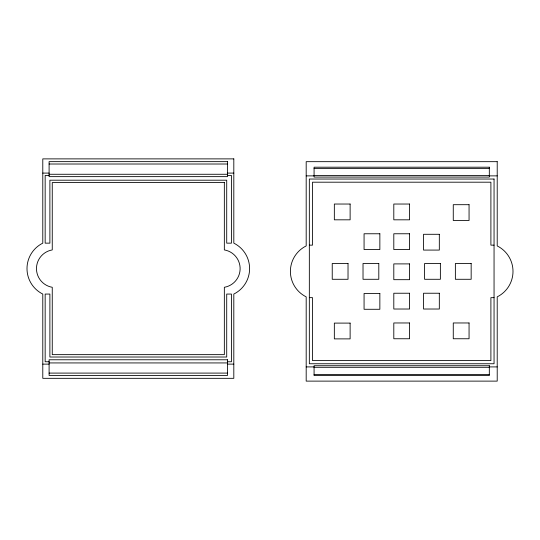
<?xml version="1.0" encoding="UTF-8"?>
<svg xmlns="http://www.w3.org/2000/svg" width="540" height="540" viewBox="0 0 540 540"><rect width="100%" height="100%" fill="white"/><g stroke="black" fill="none" stroke-linecap="round" stroke-linejoin="round"><path stroke-width="0.81" d="M49.099 164.012L227.502 164.012M314.078 168.379L489.321 168.379M42.788 173.09L49.099 173.09M227.502 173.09L233.813 173.09M49.099 174.272L227.502 174.272M49.099 175.46L45.158 175.46L45.158 243.149L49.889 243.149L49.889 180.198L226.712 180.198L226.712 243.149L231.451 243.149L231.451 175.46L227.502 175.46M314.078 175.487L489.321 175.487M306.187 175.878L314.078 175.878M489.321 175.878L497.212 175.878M309.339 245.147L312.498 245.147L312.498 182.196L490.901 182.196L490.901 245.147L494.053 245.147M309.339 297.641L312.498 297.641L312.498 360.592L490.901 360.592L490.901 297.641L494.053 297.641M49.099 361.753L45.158 361.753L45.158 294.064L49.889 294.064L49.889 357.014L226.712 357.014L226.712 294.064L231.451 294.064L231.451 361.753L227.502 361.753M49.099 362.934L227.502 362.934M42.788 364.122L49.099 364.122M227.502 364.122L233.813 364.122M306.187 366.91L314.078 366.91M489.321 366.91L497.212 366.91M314.078 367.301L489.321 367.301M49.099 373.093L227.502 373.093M314.078 374.409L489.321 374.409M233.813 158.882L42.788 158.882L42.788 243.149A28.418 28.418 0 0 0 42.788 294.064L42.788 378.331L233.813 378.331L233.813 294.064A28.418 28.418 0 0 0 233.813 243.149L233.813 158.882M227.502 161.642L49.099 161.642L49.099 176.641L227.502 176.641L227.502 161.642M497.212 161.669L306.187 161.669L306.187 245.936A28.418 28.418 0 0 0 306.187 296.851L306.187 381.119L497.212 381.119L497.212 296.851A28.418 28.418 0 0 0 497.212 245.936L497.212 161.669M489.321 167.197L314.078 167.197L314.078 177.066L489.321 177.066L489.321 167.197M494.053 179.037L309.339 179.037L309.339 363.751L494.053 363.751L494.053 179.037M224.343 182.56L52.259 182.56L52.259 249.925A18.947 18.947 0 0 0 52.259 287.287L52.259 354.645L224.343 354.645L224.343 287.287A18.947 18.947 0 0 0 224.343 249.925L224.343 182.56M350.123 204.032L334.341 204.032L334.341 219.821L350.123 219.821L350.123 204.032M409.59 204.032L393.802 204.032L393.802 219.821L409.59 219.821L409.59 204.032M469.058 204.694L453.269 204.694L453.269 220.482L469.058 220.482L469.058 204.694M379.856 233.766L364.068 233.766L364.068 249.554L379.856 249.554L379.856 233.766M409.59 233.766L393.802 233.766L393.802 249.554L409.59 249.554L409.59 233.766M439.324 234.293L423.536 234.293L423.536 250.081L439.324 250.081L439.324 234.293M348.023 263.5L332.235 263.5L332.235 279.288L348.023 279.288L348.023 263.5M378.803 263.5L363.022 263.5L363.022 279.288L378.803 279.288L378.803 263.5M440.377 263.5L424.589 263.5L424.589 279.288L440.377 279.288L440.377 263.5M471.163 263.5L455.375 263.5L455.375 279.288L471.163 279.288L471.163 263.5M409.59 263.898L393.802 263.898L393.802 279.686L409.59 279.686L409.59 263.898M409.59 293.234L393.802 293.234L393.802 309.022L409.59 309.022L409.59 293.234M439.324 293.234L423.536 293.234L423.536 309.022L439.324 309.022L439.324 293.234M379.856 293.497L364.068 293.497L364.068 309.285L379.856 309.285L379.856 293.497M409.59 322.967L393.802 322.967L393.802 338.756L409.59 338.756L409.59 322.967M469.058 322.967L453.269 322.967L453.269 338.756L469.058 338.756L469.058 322.967M350.123 323.102L334.341 323.102L334.341 338.884L350.123 338.884L350.123 323.102M227.502 359.775L49.099 359.775L49.099 375.462L227.502 375.462L227.502 359.775M489.321 365.729L314.078 365.729L314.078 375.59L489.321 375.59L489.321 365.729"/></g></svg>
